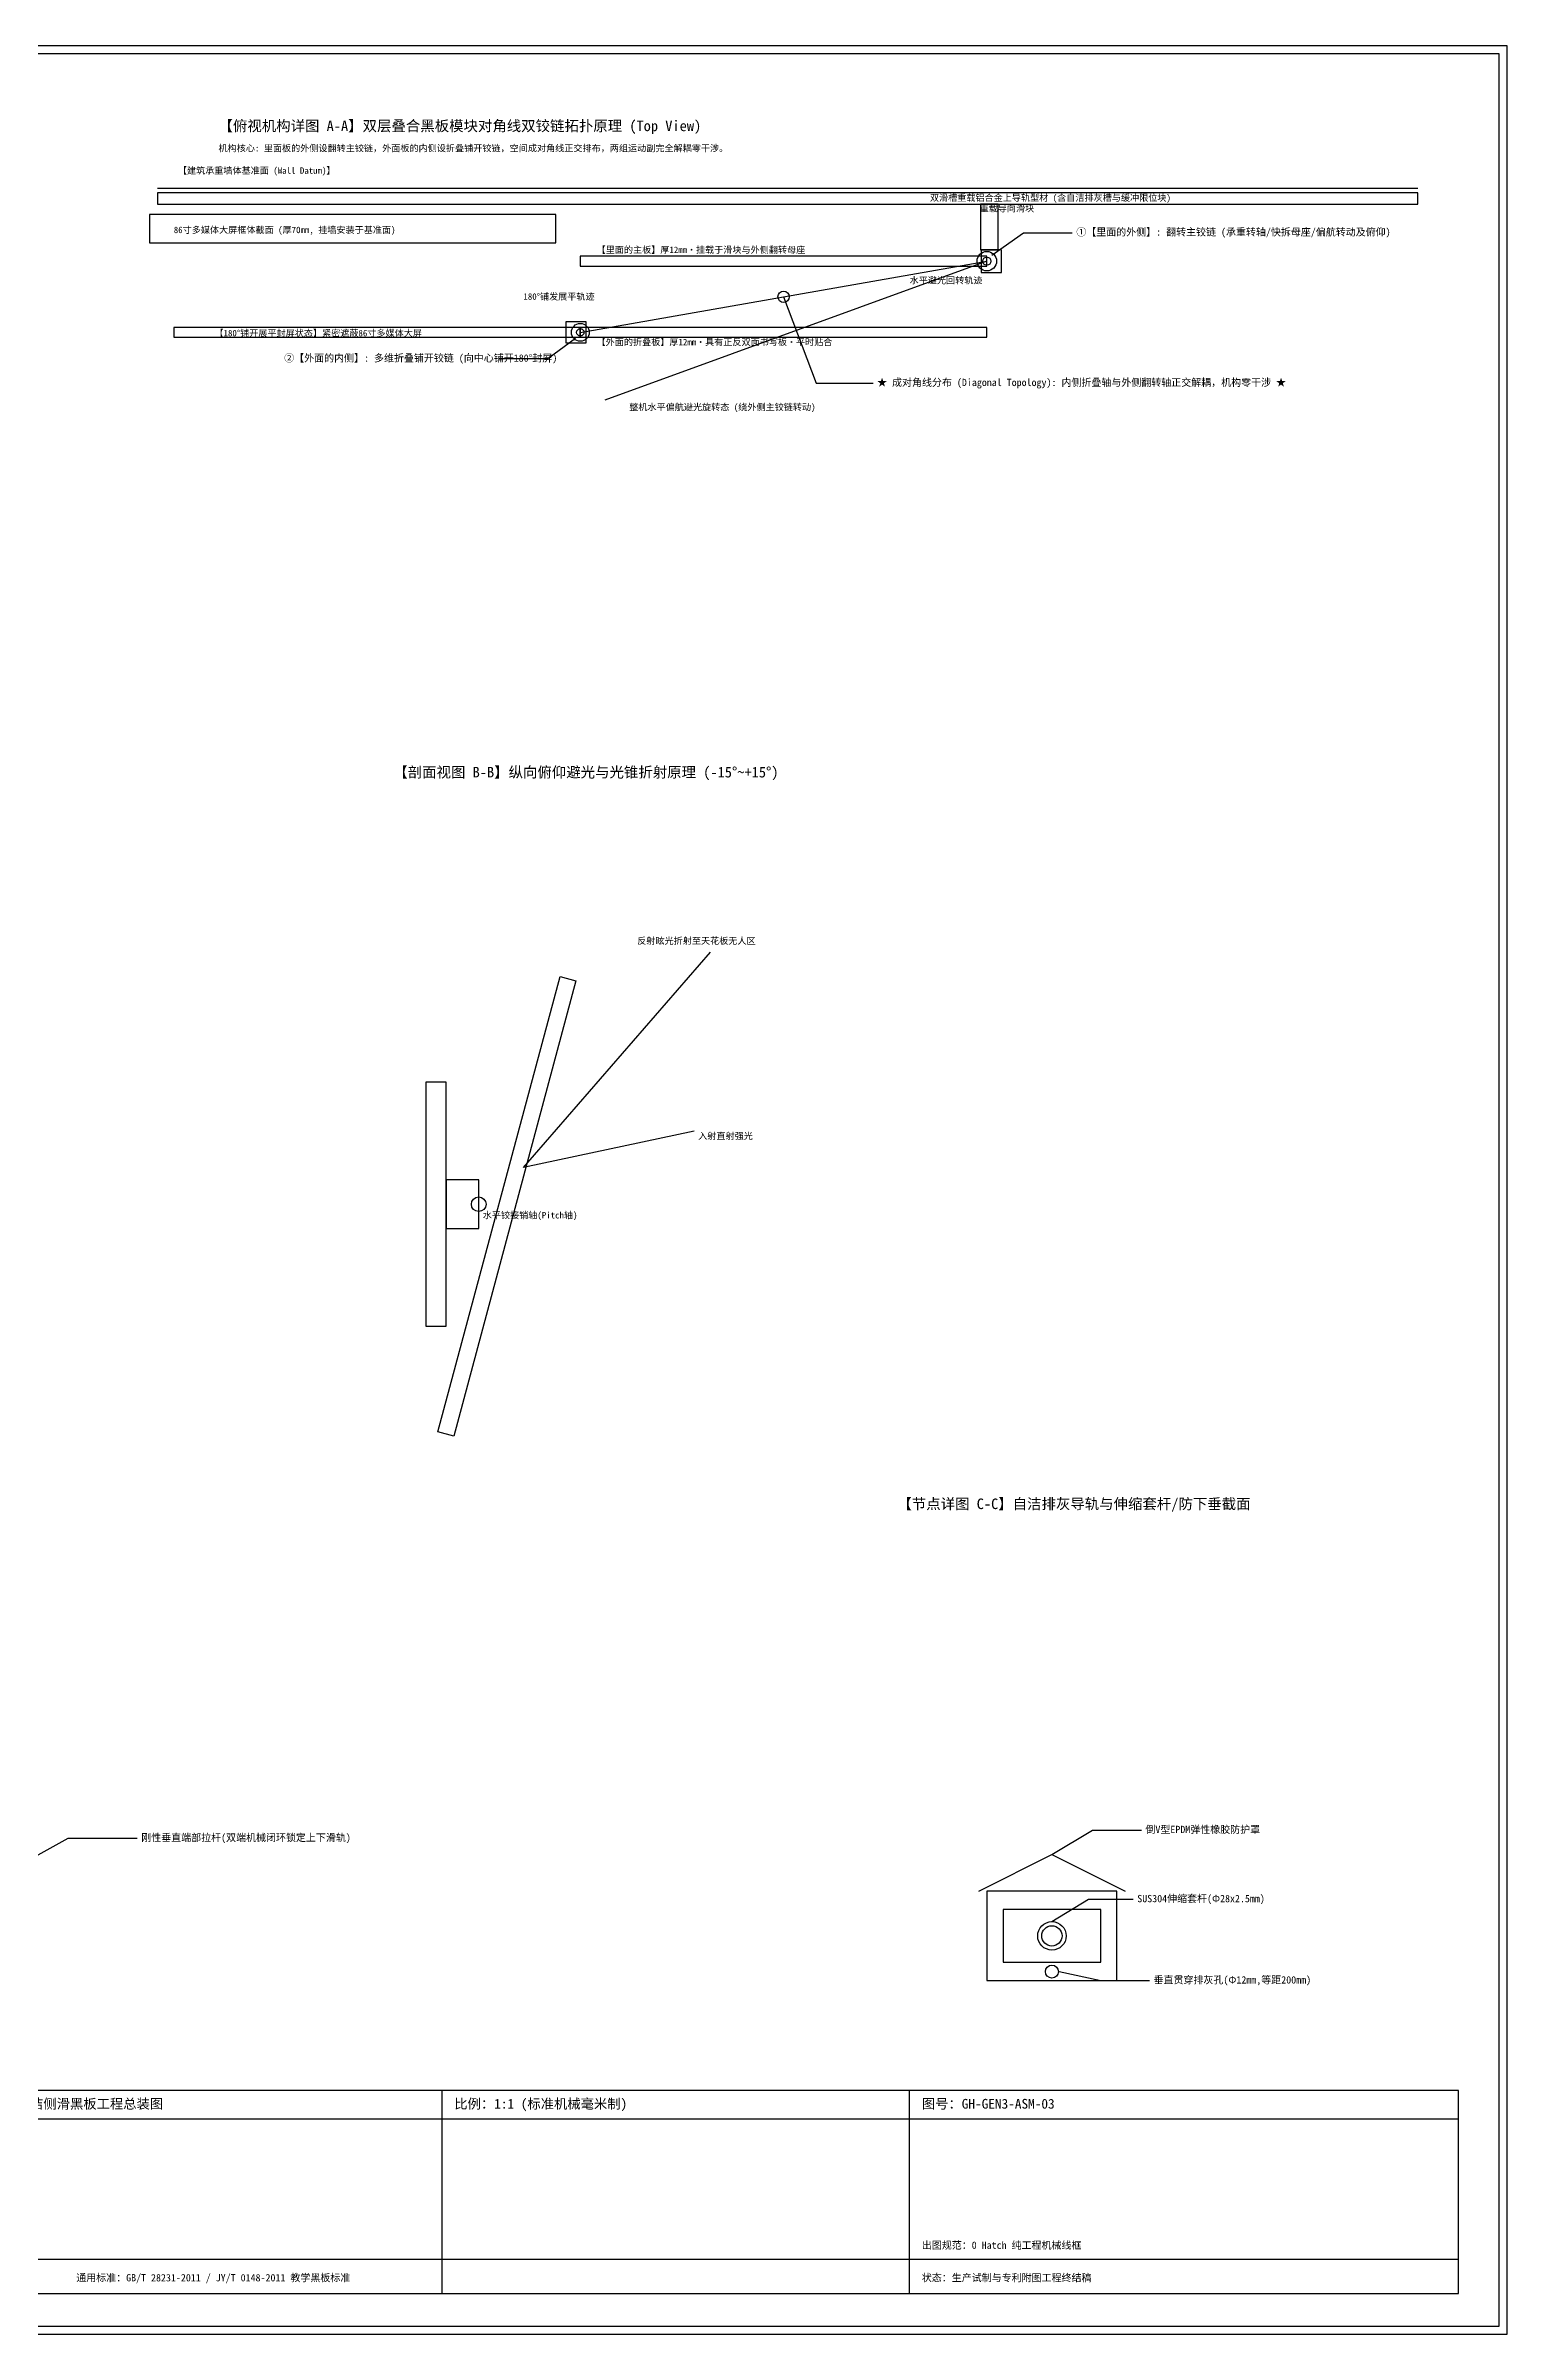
# Model space of a CAD drawing. Header units: millimetres. Extents: x -3556 to 6720, y -280 to 5350.
# Drawn here: x 3125 to 6720, y -280 to 5350 of the extents above; entities that cross this region are included whole.
import ezdxf

# ---------------------------------------------------------------- set-up
doc = ezdxf.new("R2010")
doc.units = ezdxf.units.MM
for name, color, linetype in [('01_FRAME_外框型材', 8, 'Continuous'), ('02_SCREEN_多媒体屏', 5, 'Continuous'), ('03_OUTER_BOARD_外主板', 3, 'Continuous'), ('04_INNER_BOARD_内附板', 2, 'Continuous'), ('05_INNER_HINGE_内缘铰链', 6, 'Continuous'), ('06_EXT_RAIL_延伸构件', 1, 'Continuous'), ('07_PITCH_YAW_运动副', 4, 'Continuous'), ('09_TEXT_技术说明', 7, 'Continuous')]:
    doc.layers.add(name, color=color, linetype=linetype)
doc.styles.add('STYLE_GB_CN', font='simhei.ttf')

msp = doc.modelspace()

# ---------------------------------------------------------------- linework, layer by layer
at = {"layer": '01_FRAME_外框型材', "color": 8}
for p, q in [((3400, 5000), (6500, 5000)), ((3400, 5000), (6500, 5000)), ((4100, -180), (4100, 320)), ((4100, -180), (4100, 320)), ((5250, -180), (5250, 320)), ((5250, -180), (5250, 320)), ((1450, 250), (6600, 250)), ((1450, 250), (6600, 250)), ((1450, -95), (6600, -95)), ((1450, -95), (6600, -95))]:
    msp.add_line(p, q, dxfattribs=at)
for points in [[(-3350, -280), (6720, -280), (6720, 5350), (-3350, 5350)], [(-3350, -280), (6720, -280), (6720, 5350), (-3350, 5350)], [(-3330, -260), (6700, -260), (6700, 5330), (-3330, 5330)], [(-3330, -260), (6700, -260), (6700, 5330), (-3330, 5330)], [(3400, 4960), (6500, 4960), (6500, 4988), (3400, 4988)], [(3400, 4960), (6500, 4960), (6500, 4988), (3400, 4988)], [(5424, 4848), (5468, 4848), (5468, 4960), (5424, 4960)], [(5424, 4848), (5468, 4848), (5468, 4960), (5424, 4960)], [(4060, 2200), (4110, 2200), (4110, 2800), (4060, 2800)], [(4060, 2200), (4110, 2200), (4110, 2800), (4060, 2800)], [(5440, 590), (5760, 590), (5760, 810), (5440, 810)], [(5440, 590), (5760, 590), (5760, 810), (5440, 810)], [(1450, -180), (6600, -180), (6600, 320), (1450, 320)], [(1450, -180), (6600, -180), (6600, 320), (1450, 320)]]:
    msp.add_lwpolyline(points, close=True, dxfattribs=at)
at = {"layer": '01_FRAME_外框型材', "color": 1}
msp.add_lwpolyline([(5480, 635), (5720, 635), (5720, 765), (5480, 765)], close=True, dxfattribs=at)
msp.add_lwpolyline([(5480, 635), (5720, 635), (5720, 765), (5480, 765)], close=True, dxfattribs=at)
at = {"layer": '02_SCREEN_多媒体屏', "color": 5}
msp.add_lwpolyline([(3380, 4865), (4380, 4865), (4380, 4935), (3380, 4935)], close=True, dxfattribs=at)
msp.add_lwpolyline([(3380, 4865), (4380, 4865), (4380, 4935), (3380, 4935)], close=True, dxfattribs=at)
at = {"layer": '03_OUTER_BOARD_外主板', "color": 3}
for p, q in [((4089.885, 1939.763), (4390.115, 3060.237)), ((4089.885, 1939.763), (4390.115, 3060.237)), ((4428.752, 3049.884), (4128.522, 1929.41)), ((4428.752, 3049.884), (4128.522, 1929.41)), ((4390.115, 3060.237), (4428.752, 3049.884)), ((4390.115, 3060.237), (4428.752, 3049.884)), ((4128.522, 1929.41), (4089.885, 1939.763)), ((4128.522, 1929.41), (4089.885, 1939.763))]:
    msp.add_line(p, q, dxfattribs=at)
msp.add_lwpolyline([(4440, 4808), (5440, 4808), (5440, 4832), (4440, 4832)], close=True, dxfattribs=at)
msp.add_lwpolyline([(4440, 4808), (5440, 4808), (5440, 4832), (4440, 4832)], close=True, dxfattribs=at)
at = {"layer": '04_INNER_BOARD_内附板', "color": 2}
msp.add_lwpolyline([(4440, 4633), (5440, 4633), (5440, 4657), (4440, 4657)], close=True, dxfattribs=at)
msp.add_lwpolyline([(4440, 4633), (5440, 4633), (5440, 4657), (4440, 4657)], close=True, dxfattribs=at)
at = {"layer": '05_INNER_HINGE_内缘铰链', "color": 6}
for p, q in [((5420, 810), (5600, 900)), ((5420, 810), (5600, 900)), ((5600, 900), (5780, 810)), ((5600, 900), (5780, 810))]:
    msp.add_line(p, q, dxfattribs=at)
for points in [[(3440, 4633), (4440, 4633), (4440, 4657), (3440, 4657)], [(3440, 4633), (4440, 4633), (4440, 4657), (3440, 4657)], [(4404, 4619), (4454, 4619), (4454, 4671), (4404, 4671)], [(4404, 4619), (4454, 4619), (4454, 4671), (4404, 4671)]]:
    msp.add_lwpolyline(points, close=True, dxfattribs=at)
for centre, radius in [((4440, 4645), 22), ((4440, 4645), 22), ((4440, 4645), 9), ((4440, 4645), 9), ((5600, 612), 16), ((5600, 612), 16)]:
    msp.add_circle(centre, radius, dxfattribs=at)
at = {"layer": '06_EXT_RAIL_延伸构件', "color": 1}
for radius in [35, 35, 25, 25]:
    msp.add_circle((5600, 700), radius, dxfattribs=at)
at = {"layer": '07_PITCH_YAW_运动副', "color": 4}
for p, q in [((4440, 4645), (5440, 4820)), ((4440, 4645), (5440, 4820)), ((5440, 4820), (4500.307, 4477.98)), ((5440, 4820), (4500.307, 4477.98))]:
    msp.add_line(p, q, dxfattribs=at)
at = {"layer": '07_PITCH_YAW_运动副', "color": 2}
for p, q in [((4300.115, 2590), (4760, 3120)), ((4300.115, 2590), (4760, 3120)), ((4720, 2680), (4300.115, 2590)), ((4720, 2680), (4300.115, 2590))]:
    msp.add_line(p, q, dxfattribs=at)
at = {"layer": '07_PITCH_YAW_运动副', "color": 4}
for points in [[(5426, 4792), (5476, 4792), (5476, 4848), (5426, 4848)], [(5426, 4792), (5476, 4792), (5476, 4848), (5426, 4848)], [(4110, 2440), (4190, 2440), (4190, 2560), (4110, 2560)], [(4110, 2440), (4190, 2440), (4190, 2560), (4110, 2560)]]:
    msp.add_lwpolyline(points, close=True, dxfattribs=at)
for centre, radius in [((5440, 4820), 24), ((5440, 4820), 24), ((5440, 4820), 10), ((5440, 4820), 10), ((4940, 4732.5), 14), ((4940, 4732.5), 14), ((4190, 2500), 18), ((4190, 2500), 18)]:
    msp.add_circle(centre, radius, dxfattribs=at)
at = {"layer": '09_TEXT_技术说明'}
for p, q in [((5452, 4835), (5530, 4890)), ((5452, 4835), (5530, 4890)), ((5530, 4890), (5650, 4890)), ((5530, 4890), (5650, 4890)), ((4940, 4732.5), (5020, 4520)), ((4940, 4732.5), (5020, 4520)), ((4428, 4630), (4360, 4580)), ((4428, 4630), (4360, 4580)), ((4360, 4580), (4240, 4580)), ((4360, 4580), (4240, 4580)), ((5020, 4520), (5160, 4520)), ((5020, 4520), (5160, 4520)), ((5600, 900), (5700, 960)), ((5600, 900), (5700, 960)), ((5700, 960), (5820, 960)), ((5700, 960), (5820, 960)), ((3018, 850), (3180, 940)), ((3018, 850), (3180, 940)), ((3180, 940), (3350, 940)), ((3180, 940), (3350, 940)), ((5600, 735), (5690, 790)), ((5600, 735), (5690, 790)), ((5690, 790), (5800, 790)), ((5690, 790), (5800, 790)), ((5618, 612), (5720, 590)), ((5618, 612), (5720, 590)), ((5720, 590), (5840, 590)), ((5720, 590), (5840, 590))]:
    msp.add_line(p, q, dxfattribs=at)

# ---------------------------------------------------------------- texts
at = {"layer": '01_FRAME_外框型材', "color": 8, "style": 'STYLE_GB_CN'}
for s, p in [('【建筑承重墙体基准面 (Wall Datum)】', (3450, 5035)), ('【建筑承重墙体基准面 (Wall Datum)】', (3450, 5035)), ('双滑槽重载铝合金上导轨型材 (含自洁排灰槽与缓冲限位块)', (5300, 4968)), ('双滑槽重载铝合金上导轨型材 (含自洁排灰槽与缓冲限位块)', (5300, 4968)), ('重载导向滑块', (5422, 4942)), ('重载导向滑块', (5422, 4942))]:
    msp.add_text(s, height=16, dxfattribs=at).set_placement(p)
at = {"layer": '02_SCREEN_多媒体屏', "color": 5, "style": 'STYLE_GB_CN'}
msp.add_text('86寸多媒体大屏框体截面 (厚70mm, 挂墙安装于基准面)', height=16, dxfattribs=at).set_placement((3440, 4889))
msp.add_text('86寸多媒体大屏框体截面 (厚70mm, 挂墙安装于基准面)', height=16, dxfattribs=at).set_placement((3440, 4889))
at = {"layer": '03_OUTER_BOARD_外主板', "color": 3, "style": 'STYLE_GB_CN'}
msp.add_text('【里面的主板】厚12mm·挂载于滑块与外侧翻转母座', height=16, dxfattribs=at).set_placement((4480, 4840))
msp.add_text('【里面的主板】厚12mm·挂载于滑块与外侧翻转母座', height=16, dxfattribs=at).set_placement((4480, 4840))
at = {"layer": '04_INNER_BOARD_内附板', "color": 2, "style": 'STYLE_GB_CN'}
msp.add_text('【外面的折叠板】厚12mm·具有正反双面书写板·平时贴合', height=16, dxfattribs=at).set_placement((4480, 4613))
msp.add_text('【外面的折叠板】厚12mm·具有正反双面书写板·平时贴合', height=16, dxfattribs=at).set_placement((4480, 4613))
at = {"layer": '05_INNER_HINGE_内缘铰链', "color": 6, "style": 'STYLE_GB_CN'}
for s, p in [('180°铺发展平轨迹', (4300, 4725)), ('180°铺发展平轨迹', (4300, 4725)), ('【180°铺开展平封屏状态】紧密遮蔽86寸多媒体大屏', (3540, 4635)), ('【180°铺开展平封屏状态】紧密遮蔽86寸多媒体大屏', (3540, 4635))]:
    msp.add_text(s, height=16, dxfattribs=at).set_placement(p)
at = {"layer": '07_PITCH_YAW_运动副', "color": 4, "style": 'STYLE_GB_CN'}
for s, p in [('水平避光回转轨迹', (5250, 4765)), ('水平避光回转轨迹', (5250, 4765)), ('整机水平偏航避光旋转态 (绕外侧主铰链转动)', (4560.307, 4452.98)), ('整机水平偏航避光旋转态 (绕外侧主铰链转动)', (4560.307, 4452.98)), ('水平铰接销轴(Pitch轴)', (4200, 2465)), ('水平铰接销轴(Pitch轴)', (4200, 2465))]:
    msp.add_text(s, height=16, dxfattribs=at).set_placement(p)
at = {"layer": '07_PITCH_YAW_运动副', "color": 2, "style": 'STYLE_GB_CN'}
for s, p in [('反射眩光折射至天花板无人区', (4580, 3140)), ('反射眩光折射至天花板无人区', (4580, 3140)), ('入射直射强光', (4730, 2660)), ('入射直射强光', (4730, 2660))]:
    msp.add_text(s, height=16, dxfattribs=at).set_placement(p)
at = {"layer": '09_TEXT_技术说明', "color": 7, "style": 'STYLE_GB_CN'}
for s, height, p in [('【俯视机构详图 A-A】双层叠合黑板模块对角线双铰链拓扑原理 (Top View)', 26, (3550, 5140)), ('【俯视机构详图 A-A】双层叠合黑板模块对角线双铰链拓扑原理 (Top View)', 26, (3550, 5140)), ('机构核心: 里面板的外侧设翻转主铰链，外面板的内侧设折叠铺开铰链，空间成对角线正交排布，两组运动副完全解耦零干涉。', 16, (3550, 5090)), ('机构核心: 里面板的外侧设翻转主铰链，外面板的内侧设折叠铺开铰链，空间成对角线正交排布，两组运动副完全解耦零干涉。', 16, (3550, 5090)), ('【剖面视图 B-B】纵向俯仰避光与光锥折射原理 (-15°~+15°)', 26, (3980, 3550)), ('【剖面视图 B-B】纵向俯仰避光与光锥折射原理 (-15°~+15°)', 26, (3980, 3550)), ('【节点详图 C-C】自洁排灰导轨与伸缩套杆/防下垂截面', 26, (5220, 1750)), ('【节点详图 C-C】自洁排灰导轨与伸缩套杆/防下垂截面', 26, (5220, 1750)), ('图纸名称：第三代多维叠合全覆盖与自洁侧滑黑板工程总装图', 24, (2530, 275)), ('图纸名称：第三代多维叠合全覆盖与自洁侧滑黑板工程总装图', 24, (2530, 275)), ('比例：1:1 (标准机械毫米制)', 24, (4130, 275)), ('比例：1:1 (标准机械毫米制)', 24, (4130, 275)), ('图号：GH-GEN3-ASM-03', 24, (5280, 275)), ('图号：GH-GEN3-ASM-03', 24, (5280, 275)), ('出图规范：0 Hatch 纯工程机械线框', 18, (5280, -70)), ('出图规范：0 Hatch 纯工程机械线框', 18, (5280, -70)), ('通用标准：GB/T 28231-2011 / JY/T 0148-2011 教学黑板标准', 18, (3200, -150)), ('通用标准：GB/T 28231-2011 / JY/T 0148-2011 教学黑板标准', 18, (3200, -150)), ('状态：生产试制与专利附图工程终结稿', 18, (5280, -150)), ('状态：生产试制与专利附图工程终结稿', 18, (5280, -150))]:
    msp.add_text(s, height=height, dxfattribs=at).set_placement(p)
at = {"layer": '09_TEXT_技术说明', "style": 'STYLE_GB_CN'}
for s, p in [('①【里面的外侧】: 翻转主铰链 (承重转轴/快拆母座/偏航转动及俯仰)', (5660, 4882.8)), ('①【里面的外侧】: 翻转主铰链 (承重转轴/快拆母座/偏航转动及俯仰)', (5660, 4882.8)), ('②【外面的内侧】: 多维折叠铺开铰链 (向中心铺开180°封屏)', (3711.6, 4572.8)), ('②【外面的内侧】: 多维折叠铺开铰链 (向中心铺开180°封屏)', (3711.6, 4572.8)), ('★ 成对角线分布 (Diagonal Topology): 内侧折叠轴与外侧翻转轴正交解耦，机构零干涉 ★', (5170, 4512.8)), ('★ 成对角线分布 (Diagonal Topology): 内侧折叠轴与外侧翻转轴正交解耦，机构零干涉 ★', (5170, 4512.8)), ('倒V型EPDM弹性橡胶防护罩', (5830, 952.8)), ('倒V型EPDM弹性橡胶防护罩', (5830, 952.8)), ('刚性垂直端部拉杆(双端机械闭环锁定上下滑轨)', (3360, 932.8)), ('刚性垂直端部拉杆(双端机械闭环锁定上下滑轨)', (3360, 932.8)), ('SUS304伸缩套杆(Φ28x2.5mm)', (5810, 782.8)), ('SUS304伸缩套杆(Φ28x2.5mm)', (5810, 782.8)), ('垂直贯穿排灰孔(Φ12mm,等距200mm)', (5850, 582.8)), ('垂直贯穿排灰孔(Φ12mm,等距200mm)', (5850, 582.8))]:
    msp.add_text(s, height=18, dxfattribs=at).set_placement(p)

doc.saveas('drawing.dxf')
